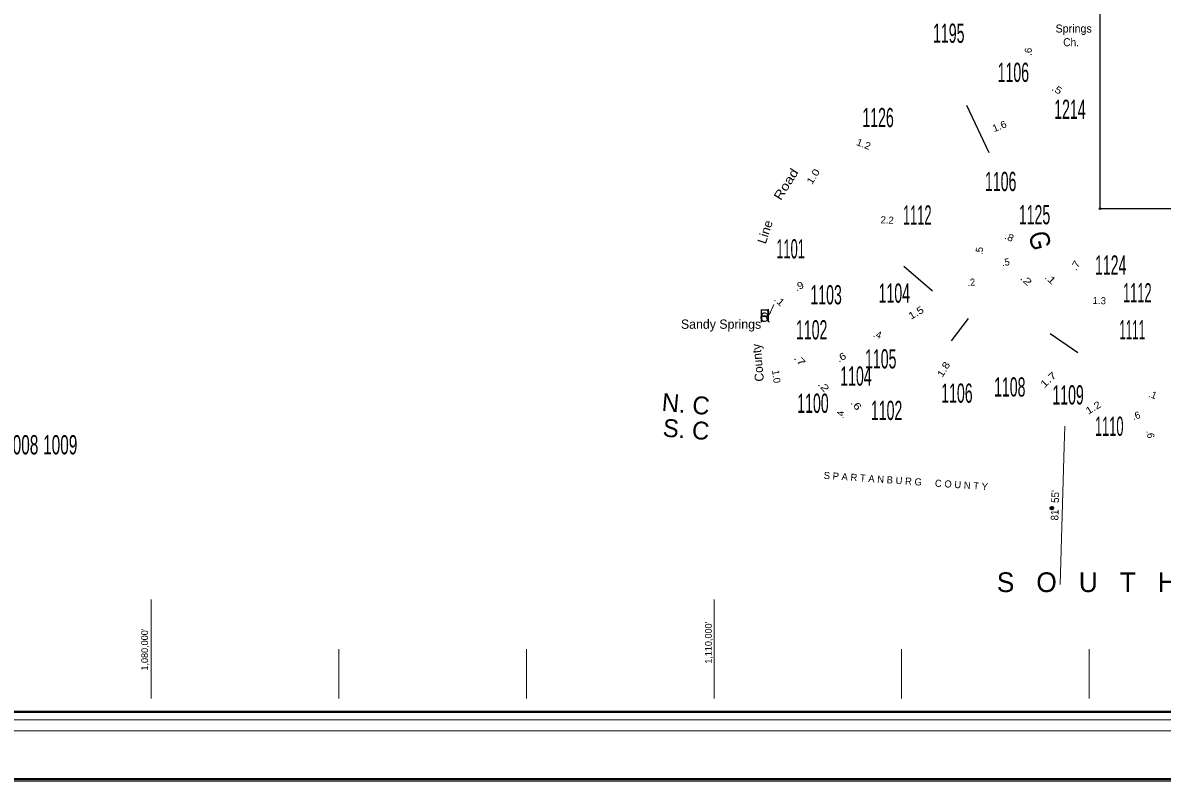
# Model space of a CAD drawing. Extents: x 291519 to 395883, y 157671 to 390095.
# Drawn here: x 327097 to 345610, y 157671 to 169983 of the extents above; entities that cross this region are included whole.
import ezdxf
from ezdxf.enums import TextEntityAlignment as Align

# ---------------------------------------------------------------- set-up
doc = ezdxf.new("R2010")
doc.units = 0
doc.header["$LTSCALE"] = 50
doc.header["$PDMODE"] = 32
doc.header["$PDSIZE"] = 25
for name, color, linetype, lineweight in [('1', 7, 'Continuous', 25), ('20', 7, 'Continuous', 40), ('23', 7, 'Continuous', 25), ('31', 7, 'Continuous', 25), ('40', 7, 'Continuous', 13), ('56', 7, 'Continuous', 40), ('60', 7, 'Continuous', 13), ('61', 7, 'Continuous', 13), ('63', 7, 'Continuous', 25)]:
    doc.layers.add(name, color=color, linetype=linetype, lineweight=lineweight)
for name, color, linetype in [('33', 7, 'Continuous'), ('34', 7, 'Continuous'), ('52', 7, 'Continuous')]:
    doc.layers.add(name, color=color, linetype=linetype)

msp = doc.modelspace()

# ---------------------------------------------------------------- linework, layer by layer
at = {"layer": '1', "lineweight": 13}
msp.add_lwpolyline([(395883.04, 157671.15), (299252.39, 157671.15), (299252.39, 214068.2), (395883.04, 214068.2)], close=True, dxfattribs=at)
at = {"layer": '1'}
msp.add_point((344601.15, 166965.69), dxfattribs=at)
at = {"layer": '20'}
for points in [[(299287.39, 214033.2), (395848.03, 214033.2), (395848.03, 157706.16), (299287.39, 157706.16)], [(302475.25, 212924.23), (394922.53, 212924.23), (394922.53, 158797.87), (302475.25, 158797.87)]]:
    msp.add_lwpolyline(points, close=True, dxfattribs=at)
at = {"layer": '20', "lineweight": 13}
msp.add_lwpolyline([(302166.06, 213249.7), (302166.06, 158488.59), (302344.61, 158667.26), (302344.61, 213054.87), (395053.13, 213054.87), (395053.13, 158667.26), (302344.61, 158667.26), (302166.06, 158488.59), (395231.72, 158488.59), (395231.72, 213249.7)], close=True, dxfattribs=at)
at = {"layer": '31'}
for p, q in [((342796.28, 167873.58), (342437.8, 168639.55)), ((341878.7, 165628.88), (341413.95, 166024.96)), ((342455.33, 165181.14), (342179.93, 164819.51)), ((343789.34, 164940.05), (344236.88, 164630.08))]:
    msp.add_line(p, q, dxfattribs=at)
at = {"layer": '40'}
msp.add_line((339296.71, 165411.9), (339230.41, 165246.1), dxfattribs=at)
at = {"layer": '60'}
for p, q in [((344017.26, 163108.79), (344026.79, 163433.05)), ((343951.34, 160866.05), (344017.26, 163108.79))]:
    msp.add_line(p, q, dxfattribs=at)
at = {"layer": '60', "lineweight": 35}
msp.add_circle((343817.38, 162103.81), 21.28, dxfattribs=at)
at = {"layer": '61'}
for p, q in [((329184, 159011.1), (329184, 160620.1)), ((338328, 159011.1), (338328, 160620.1)), ((332232, 159011.1), (332232, 159815.6)), ((335280, 159011.1), (335280, 159815.6)), ((341376, 159011.1), (341376, 159815.6)), ((344424, 159011.1), (344424, 159815.6))]:
    msp.add_line(p, q, dxfattribs=at)
at = {"layer": '63'}
msp.add_lwpolyline([(354349.14, 166965.69), (344601.15, 166965.69), (344601.15, 175114.58)], dxfattribs=at)

# ---------------------------------------------------------------- texts
at = {"layer": '23'}
for s, width, p in [('1195', 0.55, (342141.6, 169658.05)), ('1106', 0.55, (343190.88, 169023.39)), ('1214', 0.55, (344110.56, 168423.23)), ('1126', 0.55, (340993.33, 168289.39)), ('1106', 0.55, (342985.18, 167251.72)), ('1112', 0.5, (341629.78, 166707.24)), ('1125', 0.55, (343535.02, 166712.13)), ('1101', 0.5, (339571.84, 166158.24)), ('1124', 0.55, (344772.47, 165895.5)), ('1103', 0.55, (340148.82, 165412.11)), ('1104', 0.55, (341256.97, 165439.09)), ('1112', 0.5, (345204.7, 165445.07)), ('1102', 0.55, (339914.02, 164843.5)), ('1111', 0.45, (345122.28, 164844.32)), ('1105', 0.55, (341036.41, 164371.57)), ('1104', 0.55, (340633.45, 164092.51)), ('1108', 0.55, (343132.71, 163915.21)), ('1106', 0.55, (342273.93, 163815.37)), ('1109', 0.55, (344080.56, 163786.02)), ('1100', 0.55, (339935.16, 163651)), ('1102', 0.55, (341131.62, 163535.22)), ('1110', 0.5, (344748.8, 163277.43)), ('1008', 0.6, (327071.3, 162977)), ('1009', 0.6, (327704.81, 162977))]:
    msp.add_text(s, height=312, dxfattribs=dict(at, width=width)).set_placement(p, align=Align.CENTER)
at = {"layer": '33'}
for s, rotation, width, p in [('Road', 57.645, 1.2, (339559.31, 167324.17)), ('Line', 71.874, 1.05, (339226.16, 166566.54))]:
    msp.add_text(s, height=145, rotation=rotation, dxfattribs=dict(at, width=width)).set_placement(p, align=Align.CENTER)
msp.add_text('County', height=145, rotation=95.069, dxfattribs=at).set_placement((339111.46, 164471.14), align=Align.CENTER)
at = {"layer": '34'}
for s, height, width, p in [('d', 197, 1.2, (339155.92, 165128.69)), ('R', 210, 0.9, (339155.92, 165122.19))]:
    msp.add_text(s, height=height, dxfattribs=dict(at, width=width)).set_placement(p, align=Align.CENTER)
msp.add_text('Sandy Springs', height=150, dxfattribs=at).set_placement((338441.91, 165015.91), align=Align.CENTER)
at = {"layer": '40'}
for s, rotation, p in [('.6', 86.495, (343489.2, 169510.32)), ('2.2', 357.079, (341138.35, 166724.24)), ('.5', 88.261, (342695.61, 166277.54)), ('.5', 7.198, (343074.52, 166040.56)), ('.2', 5.247, (342512.89, 165714.4)), ('1.3', 357.584, (344586.28, 165416.71)), ('.4', 341.943, (340965.78, 164869.49)), ('1.0', 277.359, (339283.75, 164234.14)), ('.1', 340.541, (345436.85, 163891.87)), ('.4', 86.519, (340437.55, 163615.27)), ('.6', 17.831, (345204.13, 163550.7)), ('.6', 277.893, (345363.59, 163295.47))]:
    msp.add_text(s, height=115, rotation=rotation, dxfattribs=at).set_placement(p, align=Align.CENTER)
for s, rotation, width, p in [('.5', 329.198, 1.25, (343871.54, 168854.25)), ('1.6', 22.14, 1.1, (342986.55, 168251.48)), ('1.2', 338.762, 1.1, (340737.26, 167960.09)), ('1.0', 58.236, 1.2, (339986.75, 167457.51)), ('.8', 335.715, 1.1, (343101.89, 166452.55)), ('.7', 60.017, 1.2, (344248.49, 166013.98)), ('.9', 27.45, 1.15, (339735.33, 165657.15)), ('.2', 316.373, 1.45, (343358.61, 165764.58)), ('.1', 317.246, 1.35, (343754.13, 165785.05)), ('.1', 317.475, 1.3, (339351.51, 165427.39)), ('1.5', 30.64, 1.2, (341639.04, 165226.27)), ('.6', 28.625, 1.2, (340422.09, 164503.56)), ('.7', 311.89, 1.45, (339679.25, 164466.27)), ('1.8', 58.886, 1.2, (342105.03, 164326.94)), ('1.7', 43.242, 1.35, (343799.37, 164146.46)), ('.2', 311.247, 1.4, (340065.33, 164042.61)), ('.6', 308.02, 1.35, (340593.48, 163745.59)), ('1.2', 30.883, 1.2, (344518.31, 163686.68))]:
    msp.add_text(s, height=115, rotation=rotation, dxfattribs=dict(at, width=width)).set_placement(p, align=Align.CENTER)
at = {"layer": '52'}
for s, height, rotation, p in [('N. C', 290, 354.96, (337856.99, 163649.5)), ('S. C', 290, 355.509, (337863.39, 163237.68)), ('S P A R T A N B U R G     C O U N T Y', 115, 356.006, (341440.51, 162487.09))]:
    msp.add_text(s, height=height, rotation=rotation, dxfattribs=at).set_placement(p, align=Align.CENTER)
msp.add_text(' S   O   U   T   H                    C   A   R   O   L     I       N   A', height=320, dxfattribs=at).set_placement((348212.8, 160741.47), align=Align.CENTER)
at = {"layer": '56'}
msp.add_text('Springs', height=130, dxfattribs=at).set_placement((344171.25, 169825.08), align=Align.CENTER)
at = {"layer": '56', "width": 0.95}
msp.add_text('Ch.', height=130, dxfattribs=at).set_placement((344129.06, 169603.54), align=Align.CENTER)
at = {"layer": '56', "width": 0.9}
msp.add_text('G', height=320, rotation=284.477, dxfattribs=at).set_placement((343469.53, 166408.77), align=Align.CENTER)
at = {"layer": '60', "width": 0.95}
msp.add_text("81° 55'", height=125, rotation=88.317, dxfattribs=at).set_placement((343929, 162148.35), align=Align.CENTER)
at = {"layer": '61'}
for s, p in [("1,080,000'", (329131.9, 159808.39)), ("1,110,000'", (338291.65, 159919.42))]:
    msp.add_text(s, height=110, rotation=90, dxfattribs=at).set_placement(p, align=Align.CENTER)

doc.saveas('drawing.dxf')
